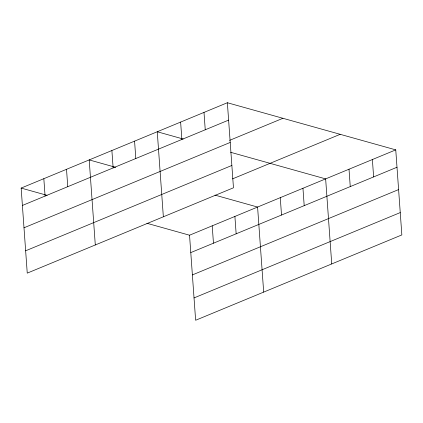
<?xml version="1.0" encoding="UTF-8"?>
<svg xmlns="http://www.w3.org/2000/svg" width="423" height="423" viewBox="0 0 423 423"><rect width="100%" height="100%" fill="white"/><g stroke="black" fill="none" stroke-linecap="round" stroke-linejoin="round"><path stroke-width="0.63" d="M227.368 102.736L233.464 187.786L27.246 273.126L21.15 188.076L227.368 102.736L395.754 149.874L401.85 234.924L195.632 320.264L189.536 235.214L146.934 223.286M22.398 205.451L228.616 120.116M229.599 140.362L282.934 118.292M23.995 227.786L230.218 142.445M25.644 250.791L231.867 165.456M232.465 178.897L340.187 134.318M189.536 235.214L395.754 149.874M190.778 252.589L397.001 167.249M192.38 274.924L398.598 189.583M194.03 297.929L400.248 212.589M183.185 139.014L157.256 131.754L163.352 216.803M230.635 152.296L325.641 178.892L331.738 263.941M115.749 167.344L89.2 159.915L95.297 244.965M214.984 195.125L257.586 207.053L263.682 292.103M21.15 188.076L47.08 195.336M372.383 159.545L373.625 176.925M349.012 169.216L350.255 186.596M302.953 188.277L304.2 205.652M280.269 197.663L281.517 215.043M234.902 216.439L236.15 233.813M212.219 225.824L213.462 243.204M203.997 112.407L205.245 129.787M180.626 122.083L181.874 139.458M134.572 141.139L135.815 158.514M111.889 150.525L113.131 167.905M66.517 169.3L67.765 186.68M43.833 178.691L45.081 196.066"/></g></svg>
